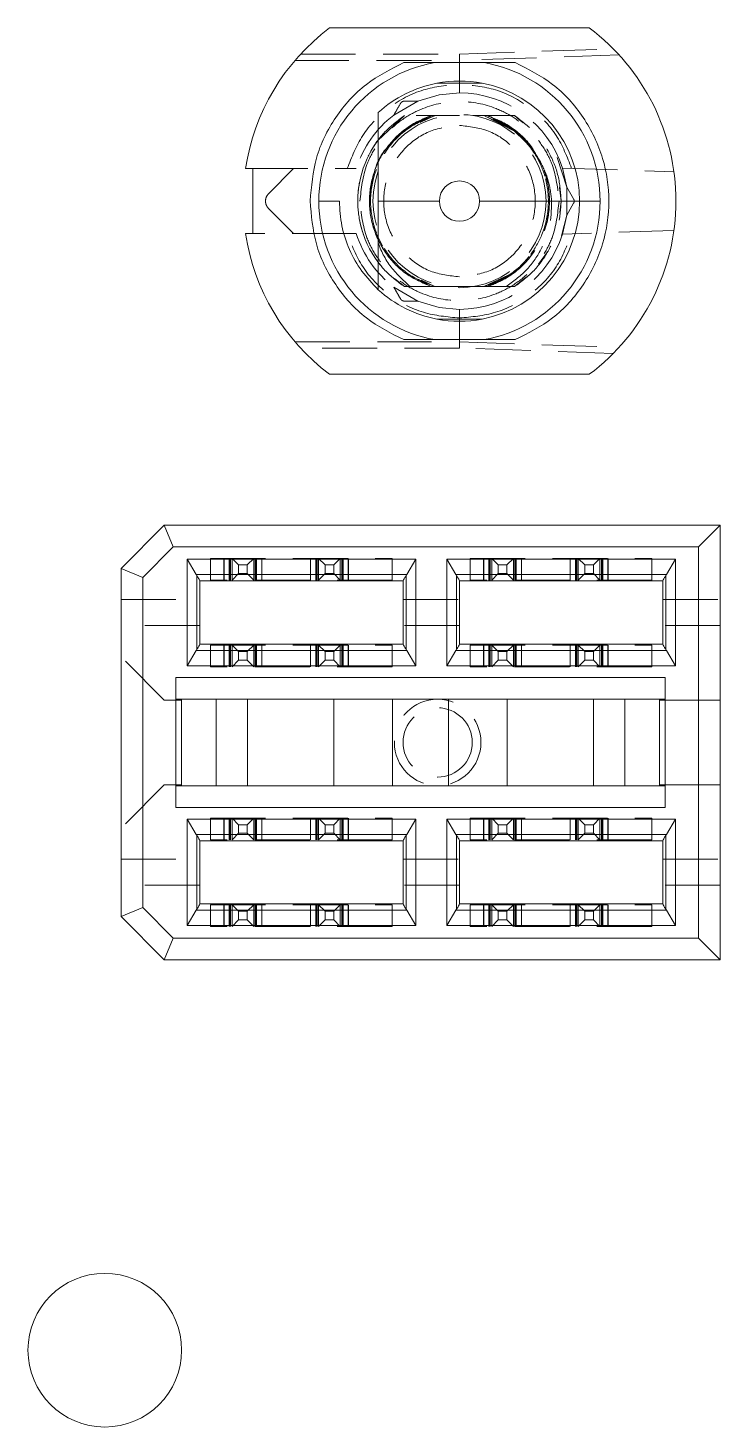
# Model space of a CAD drawing. Header units: millimetres. Extents: x 5 to 589, y 5 to 415.
# Drawn here: x 395.54 to 411.53, y 292.67 to 324.99 of the extents above; entities that cross this region are included whole.
import ezdxf

# ---------------------------------------------------------------- set-up
doc = ezdxf.new("R2010")
doc.units = ezdxf.units.MM
doc.linetypes.add('HIDDEN', pattern=[1.905, 1.27, -0.635])

msp = doc.modelspace()

# ---------------------------------------------------------------- linework, layer by layer
at = {"color": 7, "linetype": 'Continuous', "lineweight": 15}
for p, q in [((408.512, 324.989), (402.512, 324.989)), ((400.568, 321.739), (400.737, 321.739)), ((400.737, 321.739), (400.737, 320.239)), ((402.262, 320.989), (402.737, 320.989)), ((405.047, 320.989), (403.637, 320.989)), ((408.287, 320.989), (405.977, 320.989)), ((408.287, 320.989), (408.762, 320.989)), ((400.568, 320.239), (400.737, 320.239)), ((402.512, 316.989), (408.512, 316.989)), ((398.692, 313.504), (397.692, 312.504)), ((398.899, 313.004), (398.692, 313.504)), ((411.532, 313.504), (398.692, 313.504)), ((411.532, 313.504), (411.032, 313.004)), ((411.532, 303.464), (411.532, 313.504)), ((398.192, 312.297), (398.899, 313.004)), ((411.032, 313.004), (398.899, 313.004)), ((411.032, 303.964), (411.032, 313.004)), ((399.223, 310.254), (399.223, 312.714)), ((399.223, 312.714), (399.427, 312.36)), ((399.223, 312.714), (404.501, 312.714)), ((404.501, 312.714), (404.296, 312.36)), ((404.501, 312.714), (404.501, 310.254)), ((405.223, 312.714), (410.501, 312.714)), ((405.223, 310.254), (405.223, 312.714)), ((405.223, 312.714), (405.427, 312.36)), ((410.501, 312.714), (410.296, 312.36)), ((410.501, 312.714), (410.501, 310.254)), ((398.192, 312.297), (397.692, 312.504)), ((397.692, 304.464), (397.692, 312.504)), ((398.192, 312.297), (398.192, 304.671)), ((404.296, 312.36), (399.427, 312.36)), ((399.445, 312.332), (399.445, 310.635)), ((399.512, 310.749), (399.512, 312.219)), ((404.212, 312.214), (399.512, 312.214)), ((404.212, 310.749), (404.212, 312.219)), ((404.279, 312.332), (404.279, 310.635)), ((410.296, 312.36), (405.427, 312.36)), ((405.445, 312.332), (405.445, 310.635)), ((405.512, 310.749), (405.512, 312.219)), ((410.212, 312.214), (405.512, 312.214)), ((410.212, 310.749), (410.212, 312.219)), ((410.279, 312.332), (410.279, 310.635)), ((399.427, 310.607), (399.223, 310.254)), ((399.427, 310.607), (404.296, 310.607)), ((404.212, 310.754), (399.512, 310.754)), ((404.296, 310.607), (404.501, 310.254)), ((405.223, 310.254), (405.427, 310.607)), ((405.427, 310.607), (410.296, 310.607)), ((410.212, 310.754), (405.512, 310.754)), ((410.296, 310.607), (410.501, 310.254)), ((398.956, 309.984), (410.268, 309.984)), ((398.956, 306.984), (398.956, 309.984)), ((404.501, 310.254), (399.223, 310.254)), ((410.501, 310.254), (405.223, 310.254)), ((410.268, 309.984), (410.268, 306.984)), ((398.956, 309.484), (410.268, 309.484)), ((399.092, 309.464), (398.956, 309.464)), ((399.092, 309.484), (399.092, 309.464)), ((399.092, 307.504), (399.092, 309.464)), ((399.892, 307.484), (399.892, 309.484)), ((400.612, 307.484), (400.612, 309.484)), ((402.612, 307.484), (402.612, 309.484)), ((403.962, 307.484), (403.962, 309.484)), ((405.262, 307.484), (405.262, 309.484)), ((406.612, 307.484), (406.612, 309.484)), ((408.612, 309.484), (408.612, 307.484)), ((409.332, 309.484), (409.332, 307.484)), ((410.132, 309.484), (410.132, 309.464)), ((410.268, 309.464), (410.132, 309.464)), ((410.132, 307.504), (410.132, 309.464)), ((399.092, 307.504), (398.956, 307.504)), ((398.956, 307.484), (410.268, 307.484)), ((399.092, 307.504), (399.092, 307.484)), ((410.132, 307.504), (410.132, 307.484)), ((410.268, 307.504), (410.132, 307.504)), ((410.268, 306.984), (398.956, 306.984)), ((399.223, 306.714), (404.501, 306.714)), ((399.223, 304.254), (399.223, 306.714)), ((399.223, 306.714), (399.427, 306.36)), ((404.296, 306.36), (404.501, 306.714)), ((404.501, 306.714), (404.501, 304.254)), ((405.223, 306.714), (410.501, 306.714)), ((405.223, 304.254), (405.223, 306.714)), ((405.223, 306.714), (405.427, 306.36)), ((410.501, 306.714), (410.296, 306.36)), ((410.501, 306.714), (410.501, 304.254)), ((399.427, 306.36), (404.296, 306.36)), ((399.445, 306.332), (399.445, 304.635)), ((399.512, 304.749), (399.512, 306.219)), ((399.512, 306.214), (404.212, 306.214)), ((404.212, 306.219), (404.212, 304.749)), ((404.279, 306.332), (404.279, 304.635)), ((405.427, 306.36), (410.296, 306.36)), ((405.445, 306.332), (405.445, 304.635)), ((405.512, 304.749), (405.512, 306.219)), ((405.512, 306.214), (410.212, 306.214)), ((410.212, 306.219), (410.212, 304.749)), ((410.279, 306.332), (410.279, 304.635)), ((397.692, 304.464), (398.192, 304.671)), ((398.692, 303.464), (397.692, 304.464)), ((398.192, 304.671), (398.899, 303.964)), ((399.427, 304.607), (399.223, 304.254)), ((399.427, 304.607), (404.296, 304.607)), ((404.212, 304.754), (399.512, 304.754)), ((404.296, 304.607), (404.501, 304.254)), ((405.427, 304.607), (405.223, 304.254)), ((405.427, 304.607), (410.296, 304.607)), ((410.212, 304.754), (405.512, 304.754)), ((410.296, 304.607), (410.501, 304.254)), ((404.501, 304.254), (399.223, 304.254)), ((410.501, 304.254), (405.223, 304.254)), ((398.899, 303.964), (398.692, 303.464)), ((398.899, 303.964), (411.032, 303.964)), ((411.532, 303.464), (411.032, 303.964)), ((411.532, 303.464), (398.692, 303.464))]:
    msp.add_line(p, q, dxfattribs=at)
at = {"color": 7, "linetype": 'HIDDEN', "lineweight": 0}
for p, q in [((405.512, 324.383), (409.064, 324.507)), ((404.862, 324.239), (401.712, 324.239)), ((401.841, 324.383), (405.512, 324.383)), ((405.512, 324.239), (405.512, 324.383)), ((409.198, 324.368), (405.512, 324.239)), ((405.512, 323.689), (405.512, 324.239)), ((405.512, 323.689), (405.512, 323.489)), ((406.036, 323.714), (406.036, 323.714)), ((404.552, 323.297), (403.993, 322.974)), ((403.993, 322.974), (404.15, 323.247)), ((403.623, 322.387), (404.238, 322.964)), ((404.238, 322.964), (404.002, 322.766)), ((404.289, 322.67), (404.861, 322.964)), ((404.289, 322.67), (404.861, 322.964)), ((404.511, 322.964), (404.861, 322.964)), ((404.607, 322.804), (404.946, 322.964)), ((404.946, 322.964), (404.607, 322.804)), ((404.861, 322.964), (404.62, 322.84)), ((405.197, 322.964), (404.946, 322.964)), ((405.43, 322.964), (405.197, 322.964)), ((405.512, 322.964), (405.244, 322.964)), ((406.078, 322.964), (405.827, 322.964)), ((406.078, 322.964), (406.783, 322.603)), ((406.078, 322.964), (406.548, 322.742)), ((406.548, 322.742), (406.078, 322.964)), ((406.078, 322.964), (406.61, 322.713)), ((406.61, 322.713), (406.078, 322.964)), ((406.078, 322.964), (406.61, 322.713)), ((406.61, 322.713), (406.078, 322.964)), ((406.785, 322.964), (406.163, 322.964)), ((406.61, 322.734), (406.163, 322.964)), ((406.163, 322.964), (406.677, 322.7)), ((406.677, 322.7), (406.163, 322.964)), ((406.163, 322.964), (406.677, 322.7)), ((406.513, 322.964), (406.785, 322.964)), ((406.925, 322.847), (406.785, 322.964)), ((406.983, 322.798), (406.785, 322.964)), ((407.991, 321.312), (407.771, 322)), ((400.737, 321.739), (402.918, 321.739)), ((401.104, 321.166), (401.677, 321.739)), ((407.892, 321.754), (410.466, 321.664)), ((407.892, 321.754), (407.991, 321.312)), ((407.862, 320.989), (407.821, 321.313)), ((407.862, 320.989), (407.823, 321.299)), ((407.991, 321.312), (408.149, 321.039)), ((407.991, 320.666), (407.991, 321.312)), ((407.829, 320.724), (407.862, 320.989)), ((408.149, 320.939), (407.991, 320.666)), ((401.677, 320.239), (401.104, 320.812)), ((407.872, 320.188), (407.991, 320.666)), ((407.991, 320.666), (407.892, 320.224)), ((410.466, 320.314), (407.892, 320.224)), ((402.918, 320.239), (400.737, 320.239)), ((407.336, 319.532), (407.547, 319.814)), ((403.993, 319.003), (404.552, 318.681)), ((404.01, 319.205), (404.238, 319.014)), ((404.06, 319.163), (404.238, 319.014)), ((404.238, 319.014), (404.861, 319.014)), ((404.861, 319.014), (404.238, 319.014)), ((404.238, 319.014), (405.197, 319.014)), ((404.546, 319.176), (404.861, 319.014)), ((404.946, 319.014), (404.629, 319.164)), ((404.633, 319.161), (404.946, 319.014)), ((405.197, 319.014), (405.827, 319.014)), ((405.827, 319.014), (406.585, 319.014)), ((406.634, 319.276), (406.078, 319.014)), ((406.078, 319.014), (406.634, 319.276)), ((406.634, 319.276), (406.078, 319.014)), ((406.078, 319.014), (406.634, 319.276)), ((406.163, 319.014), (406.566, 319.221)), ((406.163, 319.014), (406.785, 319.014)), ((406.585, 319.014), (406.163, 319.014)), ((406.785, 319.014), (407.059, 319.243)), ((404.552, 318.681), (404.237, 318.681)), ((405.512, 318.489), (405.512, 318.289)), ((405.512, 317.739), (405.512, 318.289)), ((401.712, 317.739), (404.862, 317.739)), ((405.512, 317.739), (409.198, 317.61)), ((405.512, 317.739), (405.512, 317.595)), ((405.512, 317.595), (401.841, 317.595)), ((409.064, 317.47), (405.512, 317.594)), ((399.757, 312.234), (399.757, 312.734)), ((399.757, 312.734), (403.957, 312.734)), ((400.067, 312.734), (400.067, 312.234)), ((400.072, 312.234), (400.072, 312.734)), ((400.192, 312.234), (400.192, 312.734)), ((400.192, 312.734), (400.192, 312.234)), ((400.212, 312.734), (400.212, 312.234)), ((400.222, 312.234), (400.222, 312.734)), ((400.222, 312.234), (400.222, 312.734)), ((400.257, 312.234), (400.257, 312.734)), ((400.257, 312.734), (400.407, 312.584)), ((400.407, 312.584), (400.407, 312.384)), ((400.607, 312.584), (400.407, 312.584)), ((400.757, 312.734), (400.607, 312.584)), ((400.607, 312.584), (400.607, 312.384)), ((400.757, 312.734), (400.757, 312.234)), ((400.792, 312.734), (400.792, 312.234)), ((400.792, 312.734), (400.792, 312.234)), ((400.802, 312.734), (400.802, 312.234)), ((400.821, 312.234), (400.821, 312.734)), ((400.822, 312.734), (400.822, 312.234)), ((400.942, 312.734), (400.942, 312.234)), ((400.947, 312.234), (400.947, 312.734)), ((402.067, 312.734), (402.067, 312.234)), ((402.072, 312.234), (402.072, 312.734)), ((402.192, 312.234), (402.192, 312.734)), ((402.192, 312.734), (402.192, 312.234)), ((402.212, 312.734), (402.212, 312.234)), ((402.222, 312.234), (402.222, 312.734)), ((402.222, 312.234), (402.222, 312.734)), ((402.257, 312.234), (402.257, 312.734)), ((402.257, 312.734), (402.407, 312.584)), ((402.407, 312.584), (402.607, 312.584)), ((402.407, 312.584), (402.407, 312.384)), ((402.607, 312.584), (402.757, 312.734)), ((402.607, 312.584), (402.607, 312.384)), ((402.757, 312.734), (402.757, 312.234)), ((402.792, 312.734), (402.792, 312.234)), ((402.792, 312.734), (402.792, 312.234)), ((402.802, 312.734), (402.802, 312.234)), ((402.821, 312.234), (402.821, 312.734)), ((402.822, 312.734), (402.822, 312.234)), ((402.942, 312.734), (402.942, 312.234)), ((402.947, 312.234), (402.947, 312.734)), ((403.957, 312.734), (403.957, 312.234)), ((405.757, 312.234), (405.757, 312.734)), ((405.757, 312.734), (409.957, 312.734)), ((406.067, 312.734), (406.067, 312.234)), ((406.072, 312.234), (406.072, 312.734)), ((406.192, 312.234), (406.192, 312.734)), ((406.192, 312.734), (406.192, 312.234)), ((406.212, 312.734), (406.212, 312.234)), ((406.222, 312.234), (406.222, 312.734)), ((406.222, 312.234), (406.222, 312.734)), ((406.257, 312.234), (406.257, 312.734)), ((406.257, 312.734), (406.407, 312.584)), ((406.407, 312.584), (406.407, 312.384)), ((406.607, 312.584), (406.407, 312.584)), ((406.757, 312.734), (406.607, 312.584)), ((406.607, 312.584), (406.607, 312.384)), ((406.757, 312.734), (406.757, 312.234)), ((406.792, 312.734), (406.792, 312.234)), ((406.792, 312.734), (406.792, 312.234)), ((406.802, 312.734), (406.802, 312.234)), ((406.821, 312.234), (406.821, 312.734)), ((406.822, 312.734), (406.822, 312.234)), ((406.942, 312.734), (406.942, 312.234)), ((406.947, 312.234), (406.947, 312.734)), ((408.067, 312.734), (408.067, 312.234)), ((408.072, 312.234), (408.072, 312.734)), ((408.192, 312.234), (408.192, 312.734)), ((408.192, 312.734), (408.192, 312.234)), ((408.212, 312.734), (408.212, 312.234)), ((408.222, 312.234), (408.222, 312.734)), ((408.222, 312.234), (408.222, 312.734)), ((408.257, 312.234), (408.257, 312.734)), ((408.257, 312.734), (408.407, 312.584)), ((408.407, 312.584), (408.607, 312.584)), ((408.407, 312.584), (408.407, 312.384)), ((408.607, 312.584), (408.757, 312.734)), ((408.607, 312.584), (408.607, 312.384)), ((408.757, 312.734), (408.757, 312.234)), ((408.792, 312.734), (408.792, 312.234)), ((408.792, 312.734), (408.792, 312.234)), ((408.802, 312.734), (408.802, 312.234)), ((408.821, 312.234), (408.821, 312.734)), ((408.822, 312.734), (408.822, 312.234)), ((408.942, 312.734), (408.942, 312.234)), ((408.947, 312.234), (408.947, 312.734)), ((409.957, 312.734), (409.957, 312.234)), ((403.957, 312.234), (399.757, 312.234)), ((400.257, 312.234), (400.407, 312.384)), ((400.407, 312.384), (400.607, 312.384)), ((400.607, 312.384), (400.757, 312.234)), ((402.407, 312.384), (402.257, 312.234)), ((402.407, 312.384), (402.607, 312.384)), ((402.607, 312.384), (402.757, 312.234)), ((409.957, 312.234), (405.757, 312.234)), ((406.257, 312.234), (406.407, 312.384)), ((406.407, 312.384), (406.607, 312.384)), ((406.607, 312.384), (406.757, 312.234)), ((408.407, 312.384), (408.257, 312.234)), ((408.407, 312.384), (408.607, 312.384)), ((408.607, 312.384), (408.757, 312.234)), ((397.692, 311.784), (399.512, 311.784)), ((404.212, 311.784), (405.512, 311.784)), ((410.212, 311.784), (411.532, 311.784)), ((399.512, 311.184), (397.692, 311.184)), ((405.512, 311.184), (404.212, 311.184)), ((411.532, 311.184), (410.212, 311.184)), ((399.757, 310.234), (399.757, 310.734)), ((399.757, 310.734), (403.957, 310.734)), ((400.067, 310.734), (400.067, 310.234)), ((400.072, 310.234), (400.072, 310.734)), ((400.192, 310.234), (400.192, 310.734)), ((400.192, 310.734), (400.192, 310.234)), ((400.212, 310.734), (400.212, 310.234)), ((400.222, 310.234), (400.222, 310.734)), ((400.222, 310.234), (400.222, 310.734)), ((400.257, 310.234), (400.257, 310.734)), ((400.257, 310.734), (400.407, 310.584)), ((400.757, 310.734), (400.607, 310.584)), ((400.757, 310.734), (400.757, 310.234)), ((400.792, 310.734), (400.792, 310.234)), ((400.792, 310.734), (400.792, 310.234)), ((400.802, 310.734), (400.802, 310.234)), ((400.821, 310.234), (400.821, 310.734)), ((400.822, 310.734), (400.822, 310.234)), ((400.942, 310.734), (400.942, 310.234)), ((400.947, 310.234), (400.947, 310.734)), ((402.067, 310.734), (402.067, 310.234)), ((402.072, 310.234), (402.072, 310.734)), ((402.192, 310.234), (402.192, 310.734)), ((402.192, 310.734), (402.192, 310.234)), ((402.212, 310.734), (402.212, 310.234)), ((402.222, 310.234), (402.222, 310.734)), ((402.222, 310.234), (402.222, 310.734)), ((402.257, 310.234), (402.257, 310.734)), ((402.257, 310.734), (402.407, 310.584)), ((402.607, 310.584), (402.757, 310.734)), ((402.757, 310.734), (402.757, 310.234)), ((402.792, 310.734), (402.792, 310.234)), ((402.792, 310.734), (402.792, 310.234)), ((402.802, 310.734), (402.802, 310.234)), ((402.821, 310.234), (402.821, 310.734)), ((402.822, 310.734), (402.822, 310.234)), ((402.942, 310.734), (402.942, 310.234)), ((402.947, 310.234), (402.947, 310.734)), ((403.957, 310.734), (403.957, 310.234)), ((405.757, 310.234), (405.757, 310.734)), ((405.757, 310.734), (409.957, 310.734)), ((406.067, 310.734), (406.067, 310.234)), ((406.072, 310.234), (406.072, 310.734)), ((406.192, 310.234), (406.192, 310.734)), ((406.192, 310.734), (406.192, 310.234)), ((406.212, 310.734), (406.212, 310.234)), ((406.222, 310.234), (406.222, 310.734)), ((406.222, 310.234), (406.222, 310.734)), ((406.257, 310.234), (406.257, 310.734)), ((406.257, 310.734), (406.407, 310.584)), ((406.757, 310.734), (406.607, 310.584)), ((406.757, 310.734), (406.757, 310.234)), ((406.792, 310.734), (406.792, 310.234)), ((406.792, 310.734), (406.792, 310.234)), ((406.802, 310.734), (406.802, 310.234)), ((406.821, 310.234), (406.821, 310.734)), ((406.822, 310.734), (406.822, 310.234)), ((406.942, 310.734), (406.942, 310.234)), ((406.947, 310.234), (406.947, 310.734)), ((408.067, 310.734), (408.067, 310.234)), ((408.072, 310.234), (408.072, 310.734)), ((408.192, 310.234), (408.192, 310.734)), ((408.192, 310.734), (408.192, 310.234)), ((408.212, 310.734), (408.212, 310.234)), ((408.222, 310.234), (408.222, 310.734)), ((408.222, 310.234), (408.222, 310.734)), ((408.257, 310.234), (408.257, 310.734)), ((408.257, 310.734), (408.407, 310.584)), ((408.607, 310.584), (408.757, 310.734)), ((408.757, 310.734), (408.757, 310.234)), ((408.792, 310.734), (408.792, 310.234)), ((408.792, 310.734), (408.792, 310.234)), ((408.802, 310.734), (408.802, 310.234)), ((408.821, 310.234), (408.821, 310.734)), ((408.822, 310.734), (408.822, 310.234)), ((408.942, 310.734), (408.942, 310.234)), ((408.947, 310.234), (408.947, 310.734)), ((409.957, 310.734), (409.957, 310.234)), ((398.692, 309.464), (397.692, 310.464)), ((400.257, 310.234), (400.407, 310.384)), ((400.607, 310.584), (400.407, 310.584)), ((400.407, 310.584), (400.407, 310.384)), ((400.407, 310.384), (400.607, 310.384)), ((400.607, 310.584), (400.607, 310.384)), ((400.607, 310.384), (400.757, 310.234)), ((402.407, 310.384), (402.257, 310.234)), ((402.407, 310.584), (402.607, 310.584)), ((402.407, 310.584), (402.407, 310.384)), ((402.407, 310.384), (402.607, 310.384)), ((402.607, 310.584), (402.607, 310.384)), ((402.607, 310.384), (402.757, 310.234)), ((406.257, 310.234), (406.407, 310.384)), ((406.607, 310.584), (406.407, 310.584)), ((406.407, 310.584), (406.407, 310.384)), ((406.407, 310.384), (406.607, 310.384)), ((406.607, 310.584), (406.607, 310.384)), ((406.607, 310.384), (406.757, 310.234)), ((408.407, 310.384), (408.257, 310.234)), ((408.407, 310.584), (408.607, 310.584)), ((408.407, 310.584), (408.407, 310.384)), ((408.407, 310.384), (408.607, 310.384)), ((408.607, 310.584), (408.607, 310.384)), ((408.607, 310.384), (408.757, 310.234)), ((403.957, 310.234), (399.757, 310.234)), ((409.957, 310.234), (405.757, 310.234)), ((398.956, 309.464), (398.692, 309.464)), ((411.532, 309.464), (410.268, 309.464)), ((398.692, 307.504), (397.692, 306.504)), ((398.692, 307.504), (398.956, 307.504)), ((411.532, 307.504), (410.268, 307.504)), ((399.757, 306.234), (399.757, 306.734)), ((399.757, 306.734), (403.957, 306.734)), ((400.067, 306.734), (400.067, 306.234)), ((400.072, 306.234), (400.072, 306.734)), ((400.192, 306.234), (400.192, 306.734)), ((400.192, 306.734), (400.192, 306.234)), ((400.212, 306.734), (400.212, 306.234)), ((400.222, 306.234), (400.222, 306.734)), ((400.222, 306.234), (400.222, 306.734)), ((400.257, 306.234), (400.257, 306.734)), ((400.257, 306.734), (400.407, 306.584)), ((400.757, 306.734), (400.607, 306.584)), ((400.757, 306.734), (400.757, 306.234)), ((400.792, 306.734), (400.792, 306.234)), ((400.792, 306.734), (400.792, 306.234)), ((400.802, 306.734), (400.802, 306.234)), ((400.821, 306.234), (400.821, 306.734)), ((400.822, 306.734), (400.822, 306.234)), ((400.942, 306.734), (400.942, 306.234)), ((400.947, 306.234), (400.947, 306.734)), ((402.067, 306.734), (402.067, 306.234)), ((402.072, 306.234), (402.072, 306.734)), ((402.192, 306.234), (402.192, 306.734)), ((402.192, 306.734), (402.192, 306.234)), ((402.212, 306.734), (402.212, 306.234)), ((402.222, 306.234), (402.222, 306.734)), ((402.222, 306.234), (402.222, 306.734)), ((402.257, 306.234), (402.257, 306.734)), ((402.257, 306.734), (402.407, 306.584)), ((402.607, 306.584), (402.757, 306.734)), ((402.757, 306.734), (402.757, 306.234)), ((402.792, 306.734), (402.792, 306.234)), ((402.792, 306.734), (402.792, 306.234)), ((402.802, 306.734), (402.802, 306.234)), ((402.821, 306.234), (402.821, 306.734)), ((402.822, 306.734), (402.822, 306.234)), ((402.942, 306.734), (402.942, 306.234)), ((402.947, 306.234), (402.947, 306.734)), ((403.957, 306.734), (403.957, 306.234)), ((405.757, 306.234), (405.757, 306.734)), ((405.757, 306.734), (409.957, 306.734)), ((406.067, 306.734), (406.067, 306.234)), ((406.072, 306.234), (406.072, 306.734)), ((406.192, 306.234), (406.192, 306.734)), ((406.192, 306.734), (406.192, 306.234)), ((406.212, 306.734), (406.212, 306.234)), ((406.222, 306.234), (406.222, 306.734)), ((406.222, 306.234), (406.222, 306.734)), ((406.257, 306.234), (406.257, 306.734)), ((406.257, 306.734), (406.407, 306.584)), ((406.757, 306.734), (406.607, 306.584)), ((406.757, 306.734), (406.757, 306.234)), ((406.792, 306.734), (406.792, 306.234)), ((406.792, 306.734), (406.792, 306.234)), ((406.802, 306.734), (406.802, 306.234)), ((406.821, 306.234), (406.821, 306.734)), ((406.822, 306.734), (406.822, 306.234)), ((406.942, 306.734), (406.942, 306.234)), ((406.947, 306.234), (406.947, 306.734)), ((408.067, 306.734), (408.067, 306.234)), ((408.072, 306.234), (408.072, 306.734)), ((408.192, 306.234), (408.192, 306.734)), ((408.192, 306.734), (408.192, 306.234)), ((408.212, 306.734), (408.212, 306.234)), ((408.222, 306.234), (408.222, 306.734)), ((408.222, 306.234), (408.222, 306.734)), ((408.257, 306.234), (408.257, 306.734)), ((408.257, 306.734), (408.407, 306.584)), ((408.607, 306.584), (408.757, 306.734)), ((408.757, 306.734), (408.757, 306.234)), ((408.792, 306.734), (408.792, 306.234)), ((408.792, 306.734), (408.792, 306.234)), ((408.802, 306.734), (408.802, 306.234)), ((408.821, 306.234), (408.821, 306.734)), ((408.822, 306.734), (408.822, 306.234)), ((408.942, 306.734), (408.942, 306.234)), ((408.947, 306.234), (408.947, 306.734)), ((409.957, 306.734), (409.957, 306.234)), ((400.607, 306.584), (400.407, 306.584)), ((400.407, 306.584), (400.407, 306.384)), ((400.607, 306.584), (400.607, 306.384)), ((402.407, 306.584), (402.607, 306.584)), ((402.407, 306.584), (402.407, 306.384)), ((402.607, 306.584), (402.607, 306.384)), ((406.607, 306.584), (406.407, 306.584)), ((406.407, 306.584), (406.407, 306.384)), ((406.607, 306.584), (406.607, 306.384)), ((408.407, 306.584), (408.607, 306.584)), ((408.407, 306.584), (408.407, 306.384)), ((408.607, 306.584), (408.607, 306.384)), ((403.957, 306.234), (399.757, 306.234)), ((400.257, 306.234), (400.407, 306.384)), ((400.407, 306.384), (400.607, 306.384)), ((400.607, 306.384), (400.757, 306.234)), ((402.407, 306.384), (402.257, 306.234)), ((402.407, 306.384), (402.607, 306.384)), ((402.607, 306.384), (402.757, 306.234)), ((409.957, 306.234), (405.757, 306.234)), ((406.257, 306.234), (406.407, 306.384)), ((406.407, 306.384), (406.607, 306.384)), ((406.607, 306.384), (406.757, 306.234)), ((408.407, 306.384), (408.257, 306.234)), ((408.407, 306.384), (408.607, 306.384)), ((408.607, 306.384), (408.757, 306.234)), ((397.692, 305.784), (399.512, 305.784)), ((404.212, 305.784), (405.512, 305.784)), ((410.212, 305.784), (411.532, 305.784)), ((399.512, 305.184), (397.692, 305.184)), ((405.512, 305.184), (404.212, 305.184)), ((411.532, 305.184), (410.212, 305.184)), ((399.757, 304.234), (399.757, 304.734)), ((399.757, 304.734), (403.957, 304.734)), ((400.067, 304.734), (400.067, 304.234)), ((400.072, 304.234), (400.072, 304.734)), ((400.192, 304.234), (400.192, 304.734)), ((400.192, 304.734), (400.192, 304.234)), ((400.212, 304.734), (400.212, 304.234)), ((400.222, 304.234), (400.222, 304.734)), ((400.222, 304.234), (400.222, 304.734)), ((400.257, 304.234), (400.257, 304.734)), ((400.257, 304.734), (400.407, 304.584)), ((400.607, 304.584), (400.407, 304.584)), ((400.407, 304.584), (400.407, 304.384)), ((400.757, 304.734), (400.607, 304.584)), ((400.607, 304.584), (400.607, 304.384)), ((400.757, 304.734), (400.757, 304.234)), ((400.792, 304.734), (400.792, 304.234)), ((400.792, 304.734), (400.792, 304.234)), ((400.802, 304.734), (400.802, 304.234)), ((400.821, 304.234), (400.821, 304.734)), ((400.822, 304.734), (400.822, 304.234)), ((400.942, 304.734), (400.942, 304.234)), ((400.947, 304.234), (400.947, 304.734)), ((402.067, 304.734), (402.067, 304.234)), ((402.072, 304.234), (402.072, 304.734)), ((402.192, 304.234), (402.192, 304.734)), ((402.192, 304.734), (402.192, 304.234)), ((402.212, 304.734), (402.212, 304.234)), ((402.222, 304.234), (402.222, 304.734)), ((402.222, 304.234), (402.222, 304.734)), ((402.257, 304.234), (402.257, 304.734)), ((402.257, 304.734), (402.407, 304.584)), ((402.407, 304.584), (402.607, 304.584)), ((402.407, 304.584), (402.407, 304.384)), ((402.607, 304.584), (402.757, 304.734)), ((402.607, 304.584), (402.607, 304.384)), ((402.757, 304.734), (402.757, 304.234)), ((402.792, 304.734), (402.792, 304.234)), ((402.792, 304.734), (402.792, 304.234)), ((402.802, 304.734), (402.802, 304.234)), ((402.821, 304.234), (402.821, 304.734)), ((402.822, 304.734), (402.822, 304.234)), ((402.942, 304.734), (402.942, 304.234)), ((402.947, 304.234), (402.947, 304.734)), ((403.957, 304.734), (403.957, 304.234)), ((405.757, 304.234), (405.757, 304.734)), ((405.757, 304.734), (409.957, 304.734)), ((406.067, 304.734), (406.067, 304.234)), ((406.072, 304.234), (406.072, 304.734)), ((406.192, 304.234), (406.192, 304.734)), ((406.192, 304.734), (406.192, 304.234)), ((406.212, 304.734), (406.212, 304.234)), ((406.222, 304.234), (406.222, 304.734)), ((406.222, 304.234), (406.222, 304.734)), ((406.257, 304.234), (406.257, 304.734)), ((406.257, 304.734), (406.407, 304.584)), ((406.407, 304.584), (406.407, 304.384)), ((406.607, 304.584), (406.407, 304.584)), ((406.757, 304.734), (406.607, 304.584)), ((406.607, 304.584), (406.607, 304.384)), ((406.757, 304.734), (406.757, 304.234)), ((406.792, 304.734), (406.792, 304.234)), ((406.792, 304.734), (406.792, 304.234)), ((406.802, 304.734), (406.802, 304.234)), ((406.821, 304.234), (406.821, 304.734)), ((406.822, 304.734), (406.822, 304.234)), ((406.942, 304.734), (406.942, 304.234)), ((406.947, 304.234), (406.947, 304.734)), ((408.067, 304.734), (408.067, 304.234)), ((408.072, 304.234), (408.072, 304.734)), ((408.192, 304.234), (408.192, 304.734)), ((408.192, 304.734), (408.192, 304.234)), ((408.212, 304.734), (408.212, 304.234)), ((408.222, 304.234), (408.222, 304.734)), ((408.222, 304.234), (408.222, 304.734)), ((408.257, 304.234), (408.257, 304.734)), ((408.257, 304.734), (408.407, 304.584)), ((408.407, 304.584), (408.607, 304.584)), ((408.407, 304.584), (408.407, 304.384)), ((408.607, 304.584), (408.757, 304.734)), ((408.607, 304.584), (408.607, 304.384)), ((408.757, 304.734), (408.757, 304.234)), ((408.792, 304.734), (408.792, 304.234)), ((408.792, 304.734), (408.792, 304.234)), ((408.802, 304.734), (408.802, 304.234)), ((408.821, 304.234), (408.821, 304.734)), ((408.822, 304.734), (408.822, 304.234)), ((408.942, 304.734), (408.942, 304.234)), ((408.947, 304.234), (408.947, 304.734)), ((409.957, 304.734), (409.957, 304.234)), ((403.957, 304.234), (399.757, 304.234)), ((400.257, 304.234), (400.407, 304.384)), ((400.407, 304.384), (400.607, 304.384)), ((400.607, 304.384), (400.757, 304.234)), ((402.407, 304.384), (402.257, 304.234)), ((402.407, 304.384), (402.607, 304.384)), ((402.607, 304.384), (402.757, 304.234)), ((409.957, 304.234), (405.757, 304.234)), ((406.257, 304.234), (406.407, 304.384)), ((406.407, 304.384), (406.607, 304.384)), ((406.607, 304.384), (406.757, 304.234)), ((408.407, 304.384), (408.257, 304.234)), ((408.407, 304.384), (408.607, 304.384)), ((408.607, 304.384), (408.757, 304.234))]:
    msp.add_line(p, q, dxfattribs=at)
at = {"color": 7, "linetype": 'HIDDEN', "lineweight": 0, "flags": 128}
for points in [[(404.552, 323.297), (405.046, 323.445), (405.52, 323.489)], [(404.238, 322.964), (404.238, 322.964)], [(404.946, 322.964), (404.946, 322.964)], [(404.946, 322.964), (404.946, 322.964)], [(404.946, 322.964), (404.946, 322.964)], [(404.946, 322.964), (404.946, 322.964)], [(404.946, 322.964), (404.946, 322.964)], [(406.078, 322.964), (406.078, 322.964)], [(406.078, 322.964), (406.078, 322.964)], [(406.078, 322.964), (406.078, 322.964)], [(406.078, 322.964), (406.078, 322.964)], [(406.078, 322.964), (406.078, 322.964)], [(406.078, 322.964), (406.078, 322.964)], [(406.078, 322.964), (406.078, 322.964)], [(406.078, 322.964), (406.078, 322.964)], [(406.785, 322.964), (406.785, 322.964)], [(403.583, 320.213), (403.579, 320.241), (403.579, 320.25), (403.579, 320.252), (403.579, 320.252), (403.58, 320.253), (403.58, 320.253), (403.58, 320.253), (403.58, 320.253), (403.58, 320.253), (403.58, 320.253), (403.58, 320.253), (403.58, 320.253), (403.579, 320.253), (403.579, 320.253), (403.579, 320.253), (403.579, 320.253), (403.579, 320.253), (403.579, 320.253), (403.579, 320.253), (403.58, 320.253), (403.58, 320.253), (403.58, 320.253), (403.58, 320.253), (403.58, 320.253), (403.58, 320.253), (403.58, 320.253), (403.58, 320.253), (403.58, 320.253), (403.581, 320.253), (403.581, 320.252), (403.584, 320.25), (403.648, 320.12), (403.735, 319.957)], [(407.291, 319.962), (407.291, 319.962)], [(404.238, 319.014), (404.238, 319.014)], [(404.238, 319.014), (404.238, 319.014)], [(404.238, 319.014), (404.238, 319.014)], [(404.238, 319.014), (404.238, 319.014)], [(404.238, 319.014), (404.238, 319.014)], [(404.238, 319.014), (404.238, 319.014)], [(404.238, 319.014), (404.238, 319.014)], [(404.238, 319.014), (404.238, 319.014)], [(405.197, 319.014), (405.197, 319.014)], [(405.827, 319.014), (405.827, 319.014)], [(406.539, 319.21), (406.539, 319.21)], [(406.785, 319.014), (406.785, 319.014)], [(406.785, 319.014), (406.785, 319.014)], [(406.785, 319.014), (406.785, 319.014)], [(406.785, 319.014), (406.785, 319.014)], [(406.785, 319.014), (406.785, 319.014)], [(406.785, 319.014), (406.785, 319.014)], [(406.785, 319.014), (406.785, 319.014)], [(405.512, 318.489), (405.046, 318.533), (404.552, 318.681)]]:
    msp.add_lwpolyline(points, dxfattribs=at)
at = {"color": 7, "linetype": 'HIDDEN', "lineweight": 0}
for centre, radius in [((405.512, 320.989), 2), ((405.007, 308.484), 1), ((405.007, 308.484), 0.8)]:
    msp.add_circle(centre, radius, dxfattribs=at)
at = {"color": 7, "linetype": 'Continuous', "lineweight": 15}
msp.add_circle((397.317, 294.444), 1.775, dxfattribs=at)
for radius, start, end in [(5, 126.8699, 171.3731), (5, 306.8699, 53.1301), (3.25, 100.0633, 180), (3.25, 0, 79.9367), (2.775, 100.8932, 132.5066), (2.775, 79.1068, 100.8929), (2.775, 0, 79.1071), (0.465, 0, 180), (3.25, 180, 259.9367), (0.465, 180, 0), (2.775, 280.8929, 0), (3.25, 280.0633, 0), (5, 188.6269, 233.1301), (2.775, 227.4934, 259.1071), (2.775, 259.1067, 280.8938)]:
    msp.add_arc((405.512, 320.989), radius, start, end, dxfattribs=at)
at = {"color": 7, "linetype": 'HIDDEN', "lineweight": 0}
for radius, start, end in [(2.5, 17.8157, 90), (2.5, 127.4202, 162.5424), (2.35, 143.5058, 237.1851), (2.5, 197.4576, 232.5798), (2.5, 270, 342.1843)]:
    msp.add_arc((405.512, 320.989), radius, start, end, dxfattribs=at)
at = {"color": 7, "linetype": 'Continuous', "lineweight": 15}
for centre, start_param, end_param in [((399.631, 312.714), 2.356194, 2.438914), ((404.092, 312.714), 3.844272, 3.926991), ((405.631, 312.714), 2.356194, 2.438914), ((410.092, 312.714), 3.844272, 3.926991), ((399.631, 310.254), 0.702679, 0.785398), ((404.092, 310.254), 5.497787, 5.580506), ((405.631, 310.254), 0.702679, 0.785398), ((410.092, 310.254), 5.497787, 5.580506), ((399.631, 306.714), 2.356194, 2.438914), ((404.092, 306.714), 3.844272, 3.926991), ((405.631, 306.714), 2.356194, 2.438914), ((410.092, 306.714), 3.844272, 3.926991), ((399.631, 304.254), 0.702679, 0.785398), ((404.092, 304.254), 5.497787, 5.580506), ((405.631, 304.254), 0.702679, 0.785398), ((410.092, 304.254), 5.497787, 5.580506)]:
    msp.add_ellipse(centre, major_axis=(0, 0.5), ratio=0.57735, start_param=start_param, end_param=end_param, dxfattribs=at)
for points, knots in [([(402.062, 320.995), (402.091, 321.328), (402.149, 322.011), (402.615, 322.948), (403.312, 323.73), (403.924, 324.038), (404.223, 324.189)], [0, 0, 0, 0, 0.244423, 0.499999, 0.755577, 1, 1, 1, 1]), ([(404.223, 324.189), (404.357, 324.189), (404.531, 324.189), (404.725, 324.189), (404.806, 324.189), (404.86, 324.189), (404.899, 324.189), (404.926, 324.189), (404.94, 324.189), (404.944, 324.189), (404.944, 324.189), (404.944, 324.189)], [0, 0, 0, 0, 0.52193, 0.67471, 0.77964, 0.851727, 0.901663, 0.954568, 0.975882, 0.993095, 1, 1, 1, 1]), ([(404.944, 324.189), (405.12, 324.189), (405.472, 324.189), (405.866, 324.189), (406.058, 324.189), (406.08, 324.189)], [0, 0, 0, 0, 0.469102, 0.939618, 1, 1, 1, 1]), ([(406.08, 324.189), (406.08, 324.189), (406.082, 324.189), (406.093, 324.189), (406.137, 324.189), (406.333, 324.189), (406.567, 324.189), (406.763, 324.189), (406.801, 324.189)], [0, 0, 0, 0, 0.016931, 0.039298, 0.081692, 0.236197, 0.85216, 1, 1, 1, 1]), ([(406.801, 324.189), (407.1, 324.038), (407.712, 323.729), (408.414, 322.946), (408.863, 322.006), (409.01, 320.989), (408.863, 319.972), (408.414, 319.032), (407.712, 318.249), (407.1, 317.94), (406.801, 317.789)], [0, 0, 0, 0, 0.122204, 0.25, 0.377796, 0.5, 0.622203, 0.75, 0.877796, 1, 1, 1, 1]), ([(406.036, 323.714), (405.746, 323.714), (405.393, 323.714), (405.049, 323.714), (404.988, 323.714)], [0, 0, 0, 0, 0.821488, 1, 1, 1, 1]), ([(403.637, 323.035), (403.637, 322.597), (403.637, 321.994), (403.637, 321.205), (403.637, 320.989)], [0, 0, 0, 0, 0.725759, 1, 1, 1, 1]), ([(404.223, 317.789), (403.923, 317.94), (403.31, 318.249), (402.612, 319.034), (402.146, 319.976), (402.09, 320.66), (402.062, 320.995)], [0, 0, 0, 0, 0.244391, 0.5, 0.755609, 1, 1, 1, 1]), ([(402.737, 320.989), (402.748, 320.797), (402.771, 320.414), (402.956, 319.864), (403.236, 319.357), (403.503, 319.081), (403.637, 318.943)], [0, 0, 0, 0, 0.25, 0.5, 0.749998, 1, 1, 1, 1]), ([(403.637, 320.989), (403.637, 320.794), (403.637, 320.29), (403.637, 319.608), (403.637, 319.159), (403.637, 318.943)], [0, 0, 0, 0, 0.246526, 0.638139, 1, 1, 1, 1]), ([(404.988, 318.264), (405.278, 318.264), (405.631, 318.264), (405.975, 318.264), (406.036, 318.264)], [0, 0, 0, 0, 0.821493, 1, 1, 1, 1]), ([(404.223, 317.789), (404.357, 317.789), (404.531, 317.789), (404.725, 317.789), (404.806, 317.789), (404.86, 317.789), (404.899, 317.789), (404.926, 317.789), (404.94, 317.789), (404.944, 317.789), (404.944, 317.789), (404.944, 317.789)], [0, 0, 0, 0, 0.52193, 0.67471, 0.77964, 0.851727, 0.901663, 0.954568, 0.975882, 0.993095, 1, 1, 1, 1]), ([(404.944, 317.789), (405.12, 317.789), (405.472, 317.789), (405.866, 317.789), (406.058, 317.789), (406.08, 317.789)], [0, 0, 0, 0, 0.469102, 0.939618, 1, 1, 1, 1]), ([(406.08, 317.789), (406.08, 317.789), (406.082, 317.789), (406.093, 317.789), (406.137, 317.789), (406.333, 317.789), (406.567, 317.789), (406.763, 317.789), (406.801, 317.789)], [0, 0, 0, 0, 0.016931, 0.039298, 0.081692, 0.236197, 0.85216, 1, 1, 1, 1]), ([(399.512, 312.219), (399.508, 312.23), (399.501, 312.251), (399.464, 312.305), (399.445, 312.332)], [0, 0, 0, 0, 0.493174, 1, 1, 1, 1]), ([(404.279, 312.332), (404.261, 312.306), (404.224, 312.252), (404.216, 312.23), (404.212, 312.219)], [0, 0, 0, 0, 0.497826, 1, 1, 1, 1]), ([(405.512, 312.219), (405.508, 312.23), (405.501, 312.251), (405.464, 312.305), (405.445, 312.332)], [0, 0, 0, 0, 0.493173, 1, 1, 1, 1]), ([(410.279, 312.332), (410.261, 312.306), (410.224, 312.252), (410.216, 312.23), (410.212, 312.219)], [0, 0, 0, 0, 0.497826, 1, 1, 1, 1]), ([(399.445, 310.635), (399.463, 310.662), (399.5, 310.716), (399.508, 310.738), (399.512, 310.749)], [0, 0, 0, 0, 0.497826, 1, 1, 1, 1]), ([(404.212, 310.749), (404.216, 310.738), (404.223, 310.716), (404.26, 310.663), (404.279, 310.635)], [0, 0, 0, 0, 0.493174, 1, 1, 1, 1]), ([(405.445, 310.635), (405.463, 310.662), (405.5, 310.716), (405.508, 310.738), (405.512, 310.749)], [0, 0, 0, 0, 0.497822, 1, 1, 1, 1]), ([(410.212, 310.749), (410.216, 310.738), (410.223, 310.716), (410.26, 310.663), (410.279, 310.635)], [0, 0, 0, 0, 0.493174, 1, 1, 1, 1]), ([(399.445, 306.332), (399.463, 306.306), (399.5, 306.252), (399.508, 306.23), (399.512, 306.219)], [0, 0, 0, 0, 0.497822, 1, 1, 1, 1]), ([(404.212, 306.219), (404.216, 306.23), (404.223, 306.252), (404.26, 306.305), (404.279, 306.332)], [0, 0, 0, 0, 0.493178, 1, 1, 1, 1]), ([(405.512, 306.219), (405.508, 306.23), (405.501, 306.252), (405.464, 306.305), (405.445, 306.332)], [0, 0, 0, 0, 0.493176, 1, 1, 1, 1]), ([(410.279, 306.332), (410.261, 306.306), (410.224, 306.252), (410.216, 306.23), (410.212, 306.219)], [0, 0, 0, 0, 0.497822, 1, 1, 1, 1]), ([(399.445, 304.635), (399.463, 304.662), (399.5, 304.716), (399.508, 304.738), (399.512, 304.749)], [0, 0, 0, 0, 0.497826, 1, 1, 1, 1]), ([(404.279, 304.635), (404.261, 304.662), (404.224, 304.716), (404.216, 304.738), (404.212, 304.749)], [0, 0, 0, 0, 0.497826, 1, 1, 1, 1]), ([(405.445, 304.635), (405.463, 304.662), (405.5, 304.716), (405.508, 304.738), (405.512, 304.749)], [0, 0, 0, 0, 0.497822, 1, 1, 1, 1]), ([(410.279, 304.635), (410.261, 304.662), (410.224, 304.716), (410.216, 304.738), (410.212, 304.749)], [0, 0, 0, 0, 0.497826, 1, 1, 1, 1])]:
    msp.add_open_spline(points, degree=3, knots=knots, dxfattribs=at)
at = {"color": 7, "linetype": 'HIDDEN', "lineweight": 0}
for points, knots in [([(402.918, 321.739), (403.021, 322.003), (403.234, 322.546), (403.863, 323.182), (404.649, 323.61), (405.229, 323.663), (405.512, 323.689)], [0, 0, 0, 0, 0.2433928, 0.4999998, 0.756609, 1, 1, 1, 1]), ([(408.103, 321.746), (408, 322.01), (407.787, 322.551), (407.158, 323.185), (406.373, 323.61), (405.794, 323.663), (405.512, 323.689)], [0, 0, 0, 0, 0.243424, 0.5, 0.756577, 1, 1, 1, 1]), ([(403.212, 320.989), (403.243, 321.278), (403.291, 321.725), (403.577, 322.261), (403.874, 322.626), (404.24, 322.925), (404.776, 323.203), (405.512, 323.345), (406.248, 323.203), (406.784, 322.925), (407.15, 322.626), (407.447, 322.261), (407.733, 321.725), (407.781, 321.278), (407.812, 320.989)], [0, 0, 0, 0, 0.119721, 0.184823, 0.25, 0.315102, 0.380278, 0.499999, 0.619722, 0.684824, 0.75, 0.815102, 0.880279, 1, 1, 1, 1]), ([(404.15, 323.247), (404.109, 323.176), (404.055, 323.082), (404.007, 322.999), (403.995, 322.977), (403.993, 322.975), (403.993, 322.974)], [0, 0, 0, 0, 0.638725, 0.843751, 0.925002, 1, 1, 1, 1]), ([(404.15, 323.247), (404.155, 323.254), (404.165, 323.269), (404.186, 323.285), (404.211, 323.295), (404.228, 323.297), (404.237, 323.297)], [0, 0, 0, 0, 0.250806, 0.500011, 0.7492, 1, 1, 1, 1]), ([(404.237, 323.297), (404.229, 323.297), (404.219, 323.297), (404.202, 323.291), (404.193, 323.287), (404.187, 323.284), (404.182, 323.281), (404.174, 323.275), (404.16, 323.263), (404.155, 323.254), (404.15, 323.247)], [0, 0, 0, 0, 0.300141, 0.406669, 0.452635, 0.495887, 0.540114, 0.586723, 0.694532, 1, 1, 1, 1]), ([(404.237, 323.297), (404.319, 323.297), (404.427, 323.297), (404.524, 323.297), (404.548, 323.297), (404.551, 323.297), (404.552, 323.297)], [0, 0, 0, 0, 0.638712, 0.843743, 0.924997, 1, 1, 1, 1]), ([(404.238, 322.964), (404.082, 322.846), (403.769, 322.61), (403.428, 322.124), (403.211, 321.576), (403.138, 320.989), (403.211, 320.402), (403.428, 319.854), (403.769, 319.367), (404.082, 319.132), (404.238, 319.014)], [0, 0, 0, 0, 0.125, 0.25, 0.375, 0.5, 0.625001, 0.75, 0.875001, 1, 1, 1, 1]), ([(404.861, 322.964), (404.661, 322.877), (404.261, 322.704), (403.8, 322.225), (403.501, 321.641), (403.398, 320.989), (403.501, 320.337), (403.8, 319.752), (404.261, 319.274), (404.661, 319.101), (404.861, 319.014)], [0, 0, 0, 0, 0.125, 0.249999, 0.374999, 0.499999, 0.625, 0.75, 0.875, 1, 1, 1, 1]), ([(404.946, 319.014), (404.739, 319.095), (404.325, 319.257), (403.843, 319.733), (403.529, 320.325), (403.421, 320.989), (403.529, 321.653), (403.843, 322.245), (404.325, 322.721), (404.739, 322.883), (404.946, 322.964)], [0, 0, 0, 0, 0.125, 0.250001, 0.374999, 0.500001, 0.625, 0.75, 0.875, 1, 1, 1, 1]), ([(404.946, 322.964), (404.739, 322.883), (404.325, 322.721), (403.843, 322.245), (403.529, 321.653), (403.421, 320.989), (403.529, 320.325), (403.843, 319.733), (404.325, 319.257), (404.739, 319.095), (404.946, 319.014)], [0, 0, 0, 0, 0.125, 0.25, 0.375, 0.499999, 0.625001, 0.749999, 0.875, 1, 1, 1, 1]), ([(404.946, 319.014), (404.739, 319.095), (404.325, 319.257), (403.843, 319.733), (403.529, 320.325), (403.422, 320.989), (403.529, 321.653), (403.843, 322.245), (404.325, 322.721), (404.739, 322.883), (404.946, 322.964)], [0, 0, 0, 0, 0.125, 0.25, 0.375, 0.5, 0.625, 0.749999, 0.875, 1, 1, 1, 1]), ([(404.946, 322.964), (404.739, 322.883), (404.325, 322.721), (403.843, 322.245), (403.529, 321.653), (403.422, 320.989), (403.529, 320.325), (403.843, 319.733), (404.325, 319.257), (404.739, 319.095), (404.946, 319.014)], [0, 0, 0, 0, 0.125, 0.250001, 0.375, 0.5, 0.625, 0.75, 0.875, 1, 1, 1, 1]), ([(404.946, 319.014), (404.739, 319.095), (404.325, 319.257), (403.843, 319.733), (403.529, 320.325), (403.422, 320.989), (403.529, 321.653), (403.843, 322.245), (404.325, 322.721), (404.739, 322.883), (404.946, 322.964)], [0, 0, 0, 0, 0.125, 0.25, 0.375, 0.500001, 0.625, 0.75, 0.875, 1, 1, 1, 1]), ([(404.946, 322.964), (404.739, 322.883), (404.325, 322.721), (403.843, 322.245), (403.529, 321.653), (403.422, 320.989), (403.529, 320.325), (403.843, 319.733), (404.325, 319.257), (404.739, 319.095), (404.946, 319.014)], [0, 0, 0, 0, 0.125, 0.25, 0.375, 0.499999, 0.625, 0.75, 0.875, 1, 1, 1, 1]), ([(403.84, 322.226), (403.982, 322.388), (404.265, 322.714), (404.662, 322.88), (404.861, 322.964)], [0, 0, 0, 0, 0.500002, 1, 1, 1, 1]), ([(404.068, 322.45), (404.137, 322.526), (404.352, 322.765), (404.655, 322.884), (404.861, 322.964)], [0, 0, 0, 0, 0.32128, 1, 1, 1, 1]), ([(404.946, 322.964), (404.807, 322.916), (404.528, 322.819), (404.294, 322.64), (404.177, 322.551)], [0, 0, 0, 0, 0.5000023, 1, 1, 1, 1]), ([(404.946, 322.964), (404.807, 322.916), (404.528, 322.819), (404.294, 322.64), (404.177, 322.551)], [0, 0, 0, 0, 0.5000034, 1, 1, 1, 1]), ([(404.946, 322.964), (404.946, 322.964), (404.945, 322.964), (404.938, 322.964), (404.911, 322.964), (404.883, 322.964), (404.861, 322.964)], [0, 0, 0, 0, 0.068907, 0.1454595, 0.3449224, 1, 1, 1, 1]), ([(404.861, 322.964), (404.883, 322.964), (404.911, 322.964), (404.938, 322.964), (404.945, 322.964), (404.946, 322.964), (404.946, 322.964)], [0, 0, 0, 0, 0.659472, 0.855342, 0.930509, 1, 1, 1, 1]), ([(406.078, 322.964), (406.078, 322.964), (406.079, 322.964), (406.086, 322.964), (406.113, 322.964), (406.141, 322.964), (406.163, 322.964)], [0, 0, 0, 0, 0.068868, 0.145433, 0.344871, 1, 1, 1, 1]), ([(406.163, 322.964), (406.141, 322.964), (406.113, 322.964), (406.086, 322.964), (406.079, 322.964), (406.078, 322.964), (406.078, 322.964)], [0, 0, 0, 0, 0.659395, 0.855281, 0.930492, 1, 1, 1, 1]), ([(406.078, 322.964), (406.078, 322.964), (406.079, 322.964), (406.086, 322.964), (406.113, 322.964), (406.141, 322.964), (406.163, 322.964)], [0, 0, 0, 0, 0.068952, 0.145594, 0.345197, 1, 1, 1, 1]), ([(406.078, 319.014), (406.285, 319.095), (406.698, 319.257), (407.181, 319.733), (407.495, 320.325), (407.602, 320.989), (407.495, 321.653), (407.181, 322.245), (406.698, 322.721), (406.285, 322.883), (406.078, 322.964)], [0, 0, 0, 0, 0.125, 0.249999, 0.374999, 0.5, 0.625, 0.749999, 0.875, 1, 1, 1, 1]), ([(406.163, 322.964), (406.363, 322.877), (406.763, 322.704), (407.224, 322.225), (407.523, 321.641), (407.626, 320.989), (407.523, 320.337), (407.224, 319.752), (406.763, 319.274), (406.363, 319.101), (406.163, 319.014)], [0, 0, 0, 0, 0.1250004, 0.2500006, 0.3749998, 0.5000004, 0.6249999, 0.7500011, 0.8750002, 1, 1, 1, 1]), ([(407.395, 321.817), (407.335, 321.951), (407.188, 322.284), (406.759, 322.702), (406.361, 322.877), (406.163, 322.964)], [0, 0, 0, 0, 0.252269, 0.626133, 1, 1, 1, 1]), ([(406.163, 322.964), (406.367, 322.881), (406.711, 322.741), (406.955, 322.464), (407.055, 322.351)], [0, 0, 0, 0, 0.592112, 1, 1, 1, 1]), ([(407.862, 320.989), (407.848, 321.184), (407.82, 321.576), (407.594, 322.124), (407.256, 322.61), (406.942, 322.846), (406.785, 322.964)], [0, 0, 0, 0, 0.249999, 0.500001, 0.75, 1, 1, 1, 1]), ([(407.862, 320.989), (407.848, 321.184), (407.82, 321.576), (407.594, 322.124), (407.256, 322.61), (406.942, 322.846), (406.785, 322.964)], [0, 0, 0, 0, 0.249999, 0.5000008, 0.7500002, 1, 1, 1, 1]), ([(405.512, 319.239), (405.283, 319.265), (404.825, 319.318), (404.242, 319.723), (403.853, 320.301), (403.716, 320.989), (403.853, 321.677), (404.242, 322.255), (404.825, 322.66), (405.283, 322.713), (405.512, 322.739)], [0, 0, 0, 0, 0.125, 0.249999, 0.375, 0.5, 0.625001, 0.750001, 0.875, 1, 1, 1, 1]), ([(405.512, 322.739), (405.741, 322.713), (406.199, 322.66), (406.782, 322.255), (407.171, 321.677), (407.307, 320.989), (407.171, 320.301), (406.782, 319.723), (406.199, 319.318), (405.741, 319.265), (405.512, 319.239)], [0, 0, 0, 0, 0.125001, 0.25, 0.375, 0.5, 0.625, 0.75, 0.874999, 1, 1, 1, 1]), ([(406.783, 322.603), (406.922, 322.475), (407.198, 322.218), (407.462, 321.71), (407.586, 321.156), (407.553, 320.588), (407.368, 320.049), (407.044, 319.583), (406.607, 319.212), (406.254, 319.08), (406.078, 319.014)], [0, 0, 0, 0, 0.124999, 0.249999, 0.374999, 0.500001, 0.625, 0.750001, 0.875001, 1, 1, 1, 1]), ([(407.384, 321.893), (407.302, 322.028), (407.138, 322.294), (406.901, 322.5), (406.783, 322.603)], [0, 0, 0, 0, 0.502466, 1, 1, 1, 1]), ([(404.861, 319.014), (404.661, 319.101), (404.261, 319.274), (403.8, 319.752), (403.501, 320.337), (403.397, 320.99), (403.504, 321.637), (403.759, 322.18), (404.034, 322.427), (404.146, 322.529)], [0, 0, 0, 0, 0.149287, 0.298575, 0.447862, 0.59715, 0.746437, 0.895724, 1, 1, 1, 1]), ([(404.861, 319.014), (404.661, 319.101), (404.261, 319.274), (403.8, 319.752), (403.501, 320.337), (403.397, 320.99), (403.504, 321.636), (403.757, 322.177), (404.029, 322.422), (404.139, 322.521)], [0, 0, 0, 0, 0.149669, 0.299339, 0.449008, 0.598677, 0.748347, 0.898016, 1, 1, 1, 1]), ([(404.137, 322.519), (404.027, 322.42), (403.756, 322.176), (403.504, 321.636), (403.397, 320.99), (403.501, 320.337), (403.8, 319.752), (404.261, 319.274), (404.661, 319.101), (404.861, 319.014)], [0, 0, 0, 0, 0.101377, 0.251148, 0.400917, 0.550689, 0.700459, 0.85023, 1, 1, 1, 1]), ([(404.861, 319.014), (404.661, 319.101), (404.261, 319.274), (403.8, 319.752), (403.501, 320.337), (403.397, 320.99), (403.505, 321.635), (403.739, 322.148), (403.983, 322.372), (404.068, 322.45)], [0, 0, 0, 0, 0.153218, 0.306436, 0.459654, 0.612873, 0.766091, 0.91931, 1, 1, 1, 1]), ([(404.177, 322.551), (404.085, 322.464), (403.977, 322.363), (403.873, 322.249), (403.851, 322.229), (403.844, 322.226), (403.842, 322.225), (403.841, 322.225), (403.84, 322.226), (403.84, 322.226)], [0, 0, 0, 0, 0.805363, 0.945964, 0.982694, 0.993238, 0.996922, 0.998502, 1, 1, 1, 1]), ([(403.846, 322.227), (403.84, 322.221), (403.68, 322.062), (403.512, 321.63), (403.395, 320.992), (403.502, 320.337), (403.8, 319.753), (404.261, 319.274), (404.661, 319.101), (404.861, 319.014)], [0, 0, 0, 0, 0.006976, 0.17248, 0.337983, 0.503488, 0.668992, 0.834496, 1, 1, 1, 1]), ([(402.918, 321.739), (402.946, 321.739), (403.001, 321.739), (403.069, 321.739), (403.118, 321.739), (403.124, 321.739), (403.127, 321.739)], [0, 0, 0, 0, 0.258105, 0.512591, 0.755593, 1, 1, 1, 1]), ([(406.163, 319.014), (406.3, 319.069), (406.575, 319.178), (406.931, 319.448), (407.225, 319.781), (407.441, 320.171), (407.57, 320.597), (407.606, 321.04), (407.552, 321.483), (407.44, 321.757), (407.384, 321.893)], [0, 0, 0, 0, 0.124999, 0.25, 0.375, 0.500001, 0.625, 0.75, 0.875, 1, 1, 1, 1]), ([(407.384, 321.893), (407.452, 321.751), (407.589, 321.464), (407.624, 321.148), (407.641, 320.989)], [0, 0, 0, 0, 0.497066, 1, 1, 1, 1]), ([(401.104, 320.812), (401.083, 320.838), (401.042, 320.89), (401.025, 320.989), (401.042, 321.088), (401.083, 321.14), (401.104, 321.166)], [0, 0, 0, 0, 0.250005, 0.500009, 0.749995, 1, 1, 1, 1]), ([(407.812, 320.989), (407.781, 320.7), (407.733, 320.253), (407.447, 319.717), (407.15, 319.352), (406.784, 319.052), (406.248, 318.775), (405.512, 318.633), (404.776, 318.775), (404.24, 319.052), (403.874, 319.351), (403.577, 319.717), (403.291, 320.253), (403.243, 320.7), (403.212, 320.989)], [0, 0, 0, 0, 0.1197212, 0.1848237, 0.2500001, 0.3151021, 0.3802783, 0.5000005, 0.6197217, 0.6848233, 0.7499997, 0.8151017, 0.8802788, 1, 1, 1, 1]), ([(406.585, 319.014), (406.747, 319.131), (407.071, 319.364), (407.412, 319.857), (407.626, 320.408), (407.636, 320.796), (407.641, 320.989)], [0, 0, 0, 0, 0.255054, 0.506739, 0.755053, 1, 1, 1, 1]), ([(406.785, 319.014), (406.942, 319.132), (407.256, 319.367), (407.594, 319.854), (407.82, 320.402), (407.848, 320.793), (407.862, 320.989)], [0, 0, 0, 0, 0.249998, 0.499999, 0.749998, 1, 1, 1, 1]), ([(406.785, 319.014), (406.942, 319.132), (407.256, 319.367), (407.594, 319.854), (407.82, 320.402), (407.848, 320.793), (407.862, 320.989)], [0, 0, 0, 0, 0.249998, 0.499999, 0.749998, 1, 1, 1, 1]), ([(408.149, 321.039), (408.152, 321.031), (408.16, 321.015), (408.163, 320.989), (408.16, 320.963), (408.152, 320.947), (408.149, 320.939)], [0, 0, 0, 0, 0.250062, 0.499998, 0.750004, 1, 1, 1, 1]), ([(405.512, 318.289), (405.229, 318.315), (404.649, 318.368), (403.863, 318.795), (403.234, 319.432), (403.021, 319.975), (402.918, 320.239)], [0, 0, 0, 0, 0.2433908, 0.5000001, 0.7566071, 1, 1, 1, 1]), ([(402.918, 320.239), (402.946, 320.239), (403.001, 320.239), (403.069, 320.239), (403.118, 320.239), (403.124, 320.239), (403.127, 320.239)], [0, 0, 0, 0, 0.258622, 0.513617, 0.756088, 1, 1, 1, 1]), ([(404.373, 319.014), (404.206, 319.167), (403.872, 319.472), (403.658, 319.924), (403.592, 320.177), (403.583, 320.213)], [0, 0, 0, 0, 0.4618339, 0.924146, 1, 1, 1, 1]), ([(405.512, 318.289), (405.794, 318.315), (406.373, 318.367), (407.158, 318.793), (407.787, 319.427), (408, 319.968), (408.103, 320.231)], [0, 0, 0, 0, 0.2434232, 0.5, 0.756578, 1, 1, 1, 1]), ([(403.993, 319.003), (403.993, 319.002), (403.995, 319), (404.007, 318.979), (404.037, 318.927), (404.087, 318.84), (404.128, 318.769), (404.15, 318.731)], [0, 0, 0, 0, 0.074113, 0.154921, 0.359905, 0.653725, 1, 1, 1, 1]), ([(404.861, 319.014), (404.883, 319.014), (404.911, 319.014), (404.938, 319.014), (404.945, 319.014), (404.946, 319.014), (404.946, 319.014)], [0, 0, 0, 0, 0.659304, 0.855257, 0.930499, 1, 1, 1, 1]), ([(404.946, 319.014), (404.946, 319.014), (404.945, 319.014), (404.938, 319.014), (404.911, 319.014), (404.883, 319.014), (404.861, 319.014)], [0, 0, 0, 0, 0.068839, 0.145336, 0.344655, 1, 1, 1, 1]), ([(404.861, 319.014), (404.883, 319.014), (404.911, 319.014), (404.938, 319.014), (404.945, 319.014), (404.946, 319.014), (404.946, 319.014)], [0, 0, 0, 0, 0.659583, 0.855376, 0.930535, 1, 1, 1, 1]), ([(406.078, 319.014), (406.078, 319.014), (406.079, 319.014), (406.086, 319.014), (406.113, 319.014), (406.141, 319.014), (406.163, 319.014)], [0, 0, 0, 0, 0.06887, 0.145368, 0.344813, 1, 1, 1, 1]), ([(406.078, 319.014), (406.078, 319.014), (406.079, 319.014), (406.086, 319.014), (406.113, 319.014), (406.141, 319.014), (406.163, 319.014)], [0, 0, 0, 0, 0.068943, 0.145589, 0.345135, 1, 1, 1, 1]), ([(406.163, 319.014), (406.141, 319.014), (406.113, 319.014), (406.086, 319.014), (406.079, 319.014), (406.078, 319.014), (406.078, 319.014)], [0, 0, 0, 0, 0.659607, 0.85539, 0.93057, 1, 1, 1, 1]), ([(404.237, 318.681), (404.228, 318.681), (404.211, 318.682), (404.186, 318.693), (404.165, 318.709), (404.155, 318.723), (404.15, 318.731)], [0, 0, 0, 0, 0.2508, 0.499989, 0.749194, 1, 1, 1, 1]), ([(404.15, 318.731), (404.154, 318.724), (404.16, 318.715), (404.173, 318.703), (404.181, 318.698), (404.186, 318.694), (404.192, 318.691), (404.201, 318.687), (404.218, 318.681), (404.229, 318.681), (404.237, 318.681)], [0, 0, 0, 0, 0.300139, 0.406663, 0.452613, 0.49588, 0.540104, 0.586727, 0.694555, 1, 1, 1, 1]), ([(404.237, 318.681), (404.319, 318.681), (404.427, 318.681), (404.524, 318.681), (404.548, 318.681), (404.551, 318.681), (404.552, 318.681)], [0, 0, 0, 0, 0.6386795, 0.8437328, 0.9249988, 1, 1, 1, 1])]:
    msp.add_open_spline(points, degree=3, knots=knots, dxfattribs=at)

doc.saveas('drawing.dxf')
